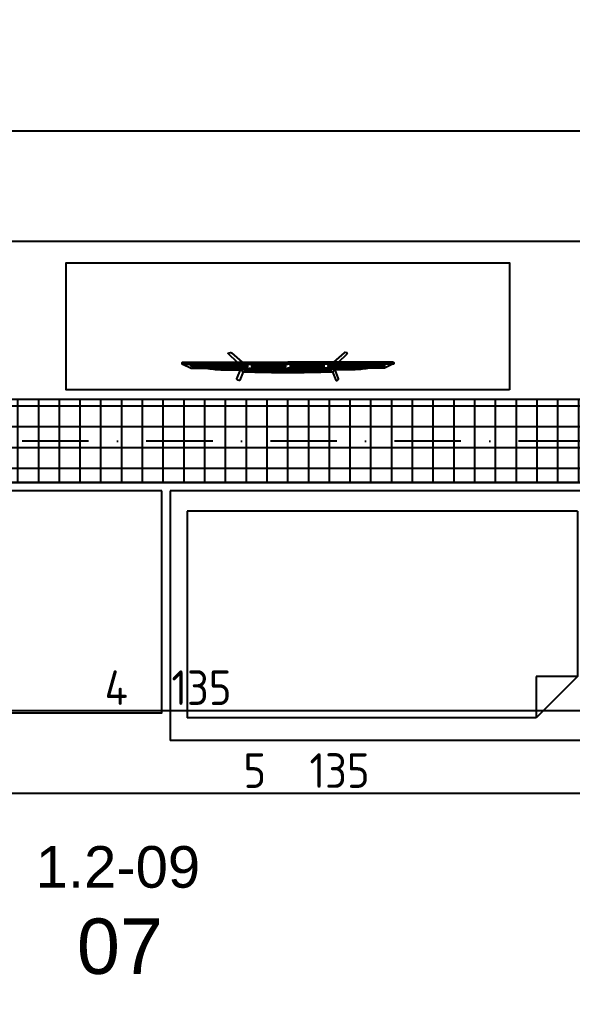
# Model space of a CAD drawing. Extents: x 4511820 to 5180432, y -1526536 to -944957.
# Drawn here: x 4982483 to 4984478, y -1320952 to -1317385 of the extents above; entities that cross this region are included whole.
import ezdxf

# ---------------------------------------------------------------- set-up
doc = ezdxf.new("R2010")
doc.units = 0
doc.header["$MEASUREMENT"] = 0
doc.linetypes.add('BODKOCIARKOVANA_3', pattern=[5.6, 3, -1.3, 0, -1.3])
doc.layers.get('0').update_dxf_attribs({"linetype": 'CONTINUOUS'})
doc.layers.get('Defpoints').update_dxf_attribs({"color": 61, "linetype": 'CONTINUOUS'})
for name, color, linetype in [('KÓTY', 4, 'CONTINUOUS'), ('MÚRY', 1, 'CONTINUOUS'), ('osi', 253, 'CONTINUOUS'), ('Plochy', 41, 'CONTINUOUS'), ('POPIS', 7, 'CONTINUOUS'), ('ZARIADENIE', 47, 'CONTINUOUS'), ('ŠRAFY', 82, 'CONTINUOUS')]:
    doc.layers.add(name, color=color, linetype=linetype)
doc.styles.add('ARIAL', font='arial.ttf')
doc.styles.add('STYLE1', font='isocp.shx')
doc.dimstyles.new('STANDARD-50', dxfattribs={"dimtxt": 125, "dimasz": 150, "dimexe": 10, "dimexo": 200, "dimgap": 20, "dimtad": 1, "dimdsep": 46, "dimlunit": 6, "dimtxsty": 'STYLE1', "dimblk1": 'OBLIQUE', "dimblk2": 'OBLIQUE', "dimsah": 1, "dimcen": 2.5, "dimse1": 1, "dimse2": 1, "dimadec": 0, "dimazin": 0, "dimtfac": 1, "dimtmove": 1, "dimatfit": 3, "dimldrblk": 'OBLIQUE', "dimfxl": 1, "dimtolj": 1, "dimtzin": 0, "dimarcsym": 0})

# ---------------------------------------------------------------- blocks, each defined once
blk = doc.blocks.new('JEDNOPOSTEL BEZ STOL')
at = {"layer": 'ZARIADENIE', "ltscale": 0.25}
for p, q in [((4459678.1, -1322230.2), (4457678.1, -1322230.2)), ((4457678.1, -1323130.2), (4457678.1, -1322230.2)), ((4459678.1, -1322230.2), (4459678.1, -1323130.2)), ((4459678.1, -1323130.2), (4457678.1, -1323130.2))]:
    blk.add_line(p, q, dxfattribs=at)
at = {"layer": 'ZARIADENIE', "color": 76, "ltscale": 0.25}
for p, q in [((4458999.7, -1322311.3), (4457739.6, -1322311.3)), ((4457739.6, -1323056.9), (4457739.6, -1322311.3)), ((4459149.7, -1322461.3), (4458999.7, -1322311.3)), ((4458999.7, -1322461.3), (4458999.7, -1322311.3)), ((4459601.7, -1322311.3), (4459232.3, -1322311.3)), ((4459232.3, -1323056.9), (4459232.3, -1322311.3)), ((4459601.7, -1323056.9), (4459601.7, -1322311.3)), ((4459149.7, -1322461.3), (4458999.7, -1322461.3)), ((4459149.7, -1323056.9), (4459149.7, -1322461.3)), ((4459149.7, -1323056.9), (4457739.6, -1323056.9)), ((4459601.7, -1323056.9), (4459232.3, -1323056.9))]:
    blk.add_line(p, q, dxfattribs=at)
blk = doc.blocks.new('Tv06_top_cad-block.com')
at = {"color": 0}
for points in [[(-161.1, -3.4), (-173.3, 26.2, 0.359324), (-175.3, 27.3, 0.097501), (-182.8, 24.2, 0.350578), (-183.5, 22.1), (-171.1, -10.4)], [(161.1, -3.4), (173.3, 26.2, -0.359324), (175.3, 27.3, -0.097501), (182.8, 24.2, -0.350578), (183.5, 22.1), (171.1, -10.4)], [(-381.9, -38.8, -0.13121), (-383.2, -32.7, -0.169032), (-383, -32.3), (-381.8, -31.1, -0.205713), (-381.3, -30.9), (-378.5, -30.9, 0.118206), (-376.2, -30.4), (-351.4, -18.4, -0.105648), (-345.8, -17), (0, -17)], [(-339.3, -21.2), (-339.3, -21.2, 0.099639), (-344.3, -22.2), (-349.2, -24.6, 0.215889), (-350.7, -26.3, 0.476075), (-349.4, -28, 0.244765)], [(-295.5, -17), (-282, -15, -0.02037), (-255.8, -12, -0.012056), (-227.2, -10.7), (-169.3, -10.7)], [(-181.8, -17), (-178.5, -14, -0.213415), (-177.3, -13.6), (0, -13.6)], [(-172.1, -13.6, -0.072098), (-159.2, -3, -0.121861), (-158.4, -2.8)], [(-170.1, -10.6, -0.053076), (-160.2, -2.9), (-158.4, -2.8)], [(-147.6, -13.6), (-147.6, -7.5, -0.414214), (-147.4, -7.3), (-146.5, -7.3, -0.414214), (-146.3, -7.5), (-146.3, -13.6)], [(-146.8, -28, 0.414214), (-145, -26.2), (-145, -23, 0.414214), (-146.8, -21.2)], [(-143.9, -13.6), (-143.9, -7.5, -0.414214), (-143.7, -7.3), (-142.7, -7.3, -0.414214), (-142.6, -7.5), (-142.6, -13.6)], [(-140.2, -13.6), (-140.2, -7.5, -0.414214), (-140, -7.3), (-139, -7.3, -0.414214), (-138.8, -7.5), (-138.8, -13.6)], [(-136.4, -13.6), (-136.4, -7.5, -0.414214), (-136.3, -7.3), (-135.3, -7.3, -0.414214), (-135.1, -7.5), (-135.1, -13.6)], [(-132.7, -13.6), (-132.7, -7.5, -0.414214), (-132.5, -7.3), (-131.6, -7.3, -0.414214), (-131.4, -7.5), (-131.4, -13.6)], [(-128.8, -28, -0.414214), (-130.6, -26.2), (-130.6, -23, -0.414214), (-128.8, -21.2)], [(-129, -13.6), (-129, -7.5, -0.414214), (-128.8, -7.3), (-127.9, -7.3, -0.414214), (-127.7, -7.5), (-127.7, -13.6)], [(-125.3, -13.6), (-125.3, -7.5, -0.414214), (-125.1, -7.3), (-124.1, -7.3, -0.414214), (-124, -7.5), (-124, -13.6)], [(-121.6, -13.6), (-121.6, -7.5, -0.414214), (-121.4, -7.3), (-120.4, -7.3, -0.414214), (-120.2, -7.5), (-120.2, -13.6)], [(-117.8, -13.6), (-117.8, -7.5, -0.414214), (-117.7, -7.3), (-116.7, -7.3, -0.414214), (-116.5, -7.5), (-116.5, -13.6)], [(-114.1, -13.6), (-114.1, -7.5, -0.414214), (-113.9, -7.3), (-113, -7.3, -0.414214), (-112.8, -7.5), (-112.8, -13.6)], [(-110.4, -13.6), (-110.4, -7.5, -0.414214), (-110.2, -7.3), (-109.3, -7.3, -0.414214), (-109.1, -7.5), (-109.1, -13.6)], [(-106.7, -13.6), (-106.7, -7.5, -0.414214), (-106.5, -7.3), (-105.5, -7.3, -0.414214), (-105.4, -7.5), (-105.4, -13.6)], [(-103, -13.6), (-103, -7.5, -0.414214), (-102.8, -7.3), (-101.8, -7.3, -0.414214), (-101.6, -7.5), (-101.6, -13.6)], [(-99.2, -13.6), (-99.2, -7.5, -0.414214), (-99.1, -7.3), (-98.1, -7.3, -0.414214), (-97.9, -7.5), (-97.9, -13.6)], [(-95.5, -13.6), (-95.5, -7.5, -0.414214), (-95.3, -7.3), (-94.4, -7.3, -0.414214), (-94.2, -7.5), (-94.2, -13.6)], [(-91.8, -13.6), (-91.8, -7.5, -0.414214), (-91.6, -7.3), (-90.7, -7.3, -0.414214), (-90.5, -7.5), (-90.5, -13.6)], [(-88.1, -13.6), (-88.1, -7.5, -0.414214), (-87.9, -7.3), (-86.9, -7.3, -0.414214), (-86.8, -7.5), (-86.8, -13.6)], [(-84.4, -13.6), (-84.4, -7.5, -0.414214), (-84.2, -7.3), (-83.2, -7.3, -0.414214), (-83, -7.5), (-83, -13.6)], [(-80.6, -13.6), (-80.6, -7.5, -0.414214), (-80.5, -7.3), (-79.5, -7.3, -0.414214), (-79.3, -7.5), (-79.3, -13.6)], [(-76.9, -13.6), (-76.9, -7.5, -0.414214), (-76.7, -7.3), (-75.8, -7.3, -0.414214), (-75.6, -7.5), (-75.6, -13.6)], [(-73.2, -13.6), (-73.2, -7.5, -0.414214), (-73, -7.3), (-72.1, -7.3, -0.414214), (-71.9, -7.5), (-71.9, -13.6)], [(-69.5, -13.6), (-69.5, -7.5, -0.414214), (-69.3, -7.3), (-68.3, -7.3, -0.414214), (-68.2, -7.5), (-68.2, -13.6)], [(-65.8, -13.6), (-65.8, -7.5, -0.414214), (-65.6, -7.3), (-64.6, -7.3, -0.414214), (-64.4, -7.5), (-64.4, -13.6)], [(-62, -13.6), (-62, -7.5, -0.414214), (-61.9, -7.3), (-60.9, -7.3, -0.414214), (-60.7, -7.5), (-60.7, -13.6)], [(-58.3, -13.6), (-58.3, -7.5, -0.414214), (-58.1, -7.3), (-57.2, -7.3, -0.414214), (-57, -7.5), (-57, -13.6)], [(-54.6, -13.6), (-54.6, -7.5, -0.414214), (-54.4, -7.3), (-53.5, -7.3, -0.414214), (-53.3, -7.5), (-53.3, -13.6)], [(-50.9, -13.6), (-50.9, -7.5, -0.414214), (-50.7, -7.3), (-49.7, -7.3, -0.414214), (-49.6, -7.5), (-49.6, -13.6)], [(-47.2, -13.6), (-47.2, -7.5, -0.414214), (-47, -7.3), (-46, -7.3, -0.414214), (-45.8, -7.5), (-45.8, -13.6)], [(-43.4, -13.6), (-43.4, -7.5, -0.414214), (-43.3, -7.3), (-42.3, -7.3, -0.414214), (-42.1, -7.5), (-42.1, -13.6)], [(-39.7, -13.6), (-39.7, -7.5, -0.414214), (-39.5, -7.3), (-38.6, -7.3, -0.414214), (-38.4, -7.5), (-38.4, -13.6)], [(-36, -13.6), (-36, -7.5, -0.414214), (-35.8, -7.3), (-34.9, -7.3, -0.414214), (-34.7, -7.5), (-34.7, -13.6)], [(-32.3, -13.6), (-32.3, -7.5, -0.414214), (-32.1, -7.3), (-31.1, -7.3, -0.414214), (-31, -7.5), (-31, -13.6)], [(-28.6, -13.6), (-28.6, -7.5, -0.414214), (-28.4, -7.3), (-27.4, -7.3, -0.414214), (-27.2, -7.5), (-27.2, -13.6)], [(-24.8, -13.6), (-24.8, -7.5, -0.414214), (-24.7, -7.3), (-23.7, -7.3, -0.414214), (-23.5, -7.5), (-23.5, -13.6)], [(-21.1, -13.6), (-21.1, -7.5, -0.414214), (-20.9, -7.3), (-20, -7.3, -0.414214), (-19.8, -7.5), (-19.8, -13.6)], [(-17.4, -13.6), (-17.4, -7.5, -0.414214), (-17.2, -7.3), (-16.3, -7.3, -0.414214), (-16.1, -7.5), (-16.1, -13.6)], [(-13.7, -13.6), (-13.7, -7.5, -0.414214), (-13.5, -7.3), (-12.5, -7.3, -0.414214), (-12.4, -7.5), (-12.4, -13.6)], [(-10, -13.6), (-10, -7.5, -0.414214), (-9.8, -7.3), (-8.8, -7.3, -0.414214), (-8.6, -7.5), (-8.6, -13.6)], [(-10, -28, 0.414214), (-8.2, -26.2), (-8.2, -23, 0.414214), (-10, -21.2)], [(-6.2, -13.6), (-6.2, -7.5, -0.414214), (-6.1, -7.3), (-5.1, -7.3, -0.414214), (-4.9, -7.5), (-4.9, -13.6)], [(-2.5, -13.6), (-2.5, -7.5, -0.414214), (-2.3, -7.3), (-1.4, -7.3, -0.414214), (-1.2, -7.5), (-1.2, -13.6)], [(181.8, -17), (178.5, -14, 0.213415), (177.3, -13.6), (0, -13.6)], [(381.9, -38.8, 0.13121), (383.2, -32.7, 0.169032), (383, -32.3), (381.8, -31.1, 0.205713), (381.3, -30.9), (378.5, -30.9, -0.118206), (376.2, -30.4), (351.4, -18.4, 0.105648), (345.8, -17), (0, -17)], [(2.5, -13.6), (2.5, -7.5, 0.414214), (2.3, -7.3), (1.4, -7.3, 0.414214), (1.2, -7.5), (1.2, -13.6)], [(6.2, -13.6), (6.2, -7.5, 0.414214), (6.1, -7.3), (5.1, -7.3, 0.414214), (4.9, -7.5), (4.9, -13.6)], [(10, -28, -0.414214), (8.2, -26.2), (8.2, -23, -0.414214), (10, -21.2)], [(10, -13.6), (10, -7.5, 0.414214), (9.8, -7.3), (8.8, -7.3, 0.414214), (8.6, -7.5), (8.6, -13.6)], [(13.7, -13.6), (13.7, -7.5, 0.414214), (13.5, -7.3), (12.5, -7.3, 0.414214), (12.4, -7.5), (12.4, -13.6)], [(17.4, -13.6), (17.4, -7.5, 0.414214), (17.2, -7.3), (16.3, -7.3, 0.414214), (16.1, -7.5), (16.1, -13.6)], [(21.1, -13.6), (21.1, -7.5, 0.414214), (20.9, -7.3), (20, -7.3, 0.414214), (19.8, -7.5), (19.8, -13.6)], [(24.8, -13.6), (24.8, -7.5, 0.414214), (24.7, -7.3), (23.7, -7.3, 0.414214), (23.5, -7.5), (23.5, -13.6)], [(28.6, -13.6), (28.6, -7.5, 0.414214), (28.4, -7.3), (27.4, -7.3, 0.414214), (27.2, -7.5), (27.2, -13.6)], [(32.3, -13.6), (32.3, -7.5, 0.414214), (32.1, -7.3), (31.1, -7.3, 0.414214), (31, -7.5), (31, -13.6)], [(36, -13.6), (36, -7.5, 0.414214), (35.8, -7.3), (34.9, -7.3, 0.414214), (34.7, -7.5), (34.7, -13.6)], [(39.7, -13.6), (39.7, -7.5, 0.414214), (39.5, -7.3), (38.6, -7.3, 0.414214), (38.4, -7.5), (38.4, -13.6)], [(43.4, -13.6), (43.4, -7.5, 0.414214), (43.3, -7.3), (42.3, -7.3, 0.414214), (42.1, -7.5), (42.1, -13.6)], [(47.2, -13.6), (47.2, -7.5, 0.414214), (47, -7.3), (46, -7.3, 0.414214), (45.8, -7.5), (45.8, -13.6)], [(50.9, -13.6), (50.9, -7.5, 0.414214), (50.7, -7.3), (49.7, -7.3, 0.414214), (49.6, -7.5), (49.6, -13.6)], [(54.6, -13.6), (54.6, -7.5, 0.414214), (54.4, -7.3), (53.5, -7.3, 0.414214), (53.3, -7.5), (53.3, -13.6)], [(58.3, -13.6), (58.3, -7.5, 0.414214), (58.1, -7.3), (57.2, -7.3, 0.414214), (57, -7.5), (57, -13.6)], [(62, -13.6), (62, -7.5, 0.414214), (61.9, -7.3), (60.9, -7.3, 0.414214), (60.7, -7.5), (60.7, -13.6)], [(65.8, -13.6), (65.8, -7.5, 0.414214), (65.6, -7.3), (64.6, -7.3, 0.414214), (64.4, -7.5), (64.4, -13.6)], [(69.5, -13.6), (69.5, -7.5, 0.414214), (69.3, -7.3), (68.3, -7.3, 0.414214), (68.2, -7.5), (68.2, -13.6)], [(73.2, -13.6), (73.2, -7.5, 0.414214), (73, -7.3), (72.1, -7.3, 0.414214), (71.9, -7.5), (71.9, -13.6)], [(76.9, -13.6), (76.9, -7.5, 0.414214), (76.7, -7.3), (75.8, -7.3, 0.414214), (75.6, -7.5), (75.6, -13.6)], [(80.6, -13.6), (80.6, -7.5, 0.414214), (80.5, -7.3), (79.5, -7.3, 0.414214), (79.3, -7.5), (79.3, -13.6)], [(84.4, -13.6), (84.4, -7.5, 0.414214), (84.2, -7.3), (83.2, -7.3, 0.414214), (83, -7.5), (83, -13.6)], [(88.1, -13.6), (88.1, -7.5, 0.414214), (87.9, -7.3), (86.9, -7.3, 0.414214), (86.8, -7.5), (86.8, -13.6)], [(91.8, -13.6), (91.8, -7.5, 0.414214), (91.6, -7.3), (90.7, -7.3, 0.414214), (90.5, -7.5), (90.5, -13.6)], [(95.5, -13.6), (95.5, -7.5, 0.414214), (95.3, -7.3), (94.4, -7.3, 0.414214), (94.2, -7.5), (94.2, -13.6)], [(99.2, -13.6), (99.2, -7.5, 0.414214), (99.1, -7.3), (98.1, -7.3, 0.414214), (97.9, -7.5), (97.9, -13.6)], [(103, -13.6), (103, -7.5, 0.414214), (102.8, -7.3), (101.8, -7.3, 0.414214), (101.6, -7.5), (101.6, -13.6)], [(106.7, -13.6), (106.7, -7.5, 0.414214), (106.5, -7.3), (105.5, -7.3, 0.414214), (105.4, -7.5), (105.4, -13.6)], [(110.4, -13.6), (110.4, -7.5, 0.414214), (110.2, -7.3), (109.3, -7.3, 0.414214), (109.1, -7.5), (109.1, -13.6)], [(114.1, -13.6), (114.1, -7.5, 0.414214), (113.9, -7.3), (113, -7.3, 0.414214), (112.8, -7.5), (112.8, -13.6)], [(117.8, -13.6), (117.8, -7.5, 0.414214), (117.7, -7.3), (116.7, -7.3, 0.414214), (116.5, -7.5), (116.5, -13.6)], [(121.6, -13.6), (121.6, -7.5, 0.414214), (121.4, -7.3), (120.4, -7.3, 0.414214), (120.2, -7.5), (120.2, -13.6)], [(125.3, -13.6), (125.3, -7.5, 0.414214), (125.1, -7.3), (124.1, -7.3, 0.414214), (124, -7.5), (124, -13.6)], [(129, -13.6), (129, -7.5, 0.414214), (128.8, -7.3), (127.9, -7.3, 0.414214), (127.7, -7.5), (127.7, -13.6)], [(128.8, -28, 0.414214), (130.6, -26.2), (130.6, -23, 0.414214), (128.8, -21.2)], [(132.7, -13.6), (132.7, -7.5, 0.414214), (132.5, -7.3), (131.6, -7.3, 0.414214), (131.4, -7.5), (131.4, -13.6)], [(136.4, -13.6), (136.4, -7.5, 0.414214), (136.3, -7.3), (135.3, -7.3, 0.414214), (135.1, -7.5), (135.1, -13.6)], [(140.2, -13.6), (140.2, -7.5, 0.414214), (140, -7.3), (139, -7.3, 0.414214), (138.8, -7.5), (138.8, -13.6)], [(143.9, -13.6), (143.9, -7.5, 0.414214), (143.7, -7.3), (142.7, -7.3, 0.414214), (142.6, -7.5), (142.6, -13.6)], [(146.8, -28, -0.414214), (145, -26.2), (145, -23, -0.414214), (146.8, -21.2)], [(147.6, -13.6), (147.6, -7.5, 0.414214), (147.4, -7.3), (146.5, -7.3, 0.414214), (146.3, -7.5), (146.3, -13.6)], [(172.1, -13.6, 0.072098), (159.2, -3, 0.121861), (158.4, -2.8)], [(170.1, -10.6, 0.053076), (160.2, -2.9), (158.4, -2.8)], [(295.5, -17), (282, -15, 0.02037), (255.8, -12, 0.012056), (227.2, -10.7), (169.3, -10.7)], [(339.3, -21.2), (339.3, -21.2, -0.099639), (344.3, -22.2), (349.2, -24.6, -0.215889), (350.7, -26.3, -0.476075), (349.4, -28, -0.244765)], [(-182.5, -38.8), (-214.4, -69.1, 0.250582), (-215, -71, 0.266718), (-214.3, -71.9, 0.084688)], [(-214.3, -71.9), (-207.3, -73.1, 0.211205), (-203.3, -72.1), (-165.2, -38.8)], [(214.3, -71.9), (207.3, -73.1, -0.211205), (203.3, -72.1), (165.2, -38.8)], [(182.5, -38.8), (214.4, -69.1, -0.250582), (215, -71, -0.266718), (214.3, -71.9, -0.084688)]]:
    blk.add_lwpolyline(points, format="xyb", dxfattribs=at)
for points in [[(-378.5, -30.9), (0, -30.9)], [(-349.4, -28), (-146.8, -28)], [(-339.3, -21.2), (-146.8, -21.2)], [(-158.6, -6.5), (0, -6.5)], [(-128.8, -21.2), (-10, -21.2)], [(-128.8, -28), (-10, -28)], [(158.6, -6.5), (0, -6.5)], [(378.5, -30.9), (0, -30.9)], [(128.8, -21.2), (10, -21.2)], [(128.8, -28), (10, -28)], [(339.3, -21.2), (146.8, -21.2)], [(349.4, -28), (146.8, -28)], [(-381.9, -38.8), (0, -38.8)], [(381.9, -38.8), (0, -38.8)]]:
    blk.add_lwpolyline(points, dxfattribs=at)
for centre, radius, start, end in [((0, -4564), 4564, 90, 91.9893), ((0, -4564), 4564, 88.0107, 90), ((-170.5, -10.1), 0.6, 200.9784, 314.0295), ((170.5, -10.1), 0.6, 225.9705, 339.0216)]:
    blk.add_arc(centre, radius, start, end, dxfattribs=at)
blk = doc.blocks.new('TV')
at = {"layer": 'ZARIADENIE', "color": 8}
blk.add_blockref('Tv06_top_cad-block.com', (4448198.7, -1316337.8), dxfattribs=at)
blk = doc.blocks.new('_OBLIQUE')
at = {"color": 0, "linetype": 'ByBlock'}
blk.add_line((-0.5, -0.5), (0.5, 0.5), dxfattribs=at)
blk = doc.blocks.new('*D22618')
at = {"layer": 'Defpoints', "color": 0}
for p in [(4988826, -1318183.5), (4980951, -1318755.2), (4988826, -1318755.2)]:
    blk.add_point(p, dxfattribs=at)
at = {"layer": 'KÓTY', "color": 0, "lineweight": -2}
blk.add_line((4980951, -1318183.5), (4988826, -1318183.5), dxfattribs=at)
at = {"layer": 'KÓTY', "color": 0, "linetype": 'ByBlock', "lineweight": -2, "xscale": 150, "yscale": 150, "zscale": 150, "rotation": 180}
blk.add_blockref('_OBLIQUE', (4980951, -1318183.5), dxfattribs=at)
at = {"layer": 'KÓTY', "color": 0, "linetype": 'ByBlock', "lineweight": -2, "xscale": 150, "yscale": 150, "zscale": 150}
blk.add_blockref('_OBLIQUE', (4988826, -1318183.5), dxfattribs=at)
at = {"layer": 'KÓTY', "color": 0, "insert": (4984888.5, -1318101), "char_height": 125, "attachment_point": 5, "style": 'STYLE1'}
blk.add_mtext('\\A1;7ﾠ875', dxfattribs=at)
blk = doc.blocks.new('*D22633')
at = {"layer": 'Defpoints', "color": 0}
for p in [(4980951, -1319570.2), (4986086, -1319570.2), (4980951, -1320176.5)]:
    blk.add_point(p, dxfattribs=at)
at = {"layer": 'KÓTY', "color": 0, "lineweight": -2}
blk.add_line((4986086, -1320176.5), (4980951, -1320176.5), dxfattribs=at)
at = {"layer": 'KÓTY', "color": 0, "linetype": 'ByBlock', "lineweight": -2, "xscale": 150, "yscale": 150, "zscale": 150, "rotation": 180}
blk.add_blockref('_OBLIQUE', (4980951, -1320176.5), dxfattribs=at)
at = {"layer": 'KÓTY', "color": 0, "linetype": 'ByBlock', "lineweight": -2, "xscale": 150, "yscale": 150, "zscale": 150}
blk.add_blockref('_OBLIQUE', (4986086, -1320176.5), dxfattribs=at)
at = {"layer": 'KÓTY', "color": 0, "insert": (4983518.5, -1320094), "char_height": 125, "attachment_point": 5, "style": 'STYLE1'}
blk.add_mtext('\\A1;5ﾠ135', dxfattribs=at)
blk = doc.blocks.new('*D22641')
at = {"layer": 'Defpoints', "color": 0}
for p in [(4985086, -1319312.7), (4980951, -1319585.2), (4985086, -1319877.5)]:
    blk.add_point(p, dxfattribs=at)
at = {"layer": 'KÓTY', "color": 0, "lineweight": -2}
blk.add_line((4980951, -1319877.5), (4985086, -1319877.5), dxfattribs=at)
at = {"layer": 'KÓTY', "color": 0, "linetype": 'ByBlock', "lineweight": -2, "xscale": 150, "yscale": 150, "zscale": 150, "rotation": 180}
blk.add_blockref('_OBLIQUE', (4980951, -1319877.5), dxfattribs=at)
at = {"layer": 'KÓTY', "color": 0, "linetype": 'ByBlock', "lineweight": -2, "xscale": 150, "yscale": 150, "zscale": 150}
blk.add_blockref('_OBLIQUE', (4985086, -1319877.5), dxfattribs=at)
at = {"layer": 'KÓTY', "color": 0, "insert": (4983018.5, -1319795), "char_height": 125, "attachment_point": 5, "style": 'STYLE1'}
blk.add_mtext('\\A1;4ﾠ135', dxfattribs=at)
blk = doc.blocks.new('*D22657')
at = {"layer": 'Defpoints', "color": 0}
for p in [(4980951, -1317787), (4980951, -1318755.2), (4989996, -1318755.2)]:
    blk.add_point(p, dxfattribs=at)
at = {"layer": 'KÓTY', "color": 0, "lineweight": -2}
blk.add_line((4989996, -1317787), (4980951, -1317787), dxfattribs=at)
at = {"layer": 'KÓTY', "color": 0, "linetype": 'ByBlock', "lineweight": -2, "xscale": 150, "yscale": 150, "zscale": 150, "rotation": 180}
blk.add_blockref('_OBLIQUE', (4980951, -1317787), dxfattribs=at)
at = {"layer": 'KÓTY', "color": 0, "linetype": 'ByBlock', "lineweight": -2, "xscale": 150, "yscale": 150, "zscale": 150}
blk.add_blockref('_OBLIQUE', (4989996, -1317787), dxfattribs=at)
at = {"layer": 'KÓTY', "color": 0, "insert": (4985473.5, -1317704.5), "char_height": 125, "attachment_point": 5, "style": 'STYLE1'}
blk.add_mtext('\\A1;9ﾠ045', dxfattribs=at)

msp = doc.modelspace()

# ---------------------------------------------------------------- hatches: boundary and pattern name
at = {"layer": 'ŠRAFY', "ltscale": 0.25}
h = msp.add_hatch(dxfattribs=at)
h.set_pattern_fill('ANSI37', color=256, scale=600, angle=45)
h.set_pattern_definition([(90, (-3307273.674, 493071.734), (-75, 1e-14), []), (180, (-3307273.674, 493071.734), (-1e-14, -75), [])])
h.paths.add_polyline_path([(4988826, -1318755.191), (4980951, -1318755.191), (4980951, -1319055.191), (4985086, -1319055.191), (4985201, -1319055.191), (4986086, -1319055.191), (4986201, -1319055.191), (4988711, -1319055.191), (4988826, -1319055.191)])

# ---------------------------------------------------------------- linework, layer by layer
at = {"layer": 'MÚRY'}
for p, q in [((4988876, -1318755.191), (4980951, -1318755.191)), ((4985086, -1319055.191), (4980951, -1319055.191))]:
    msp.add_line(p, q, dxfattribs=at)
at = {"layer": 'osi', "linetype": 'BODKOCIARKOVANA_3', "ltscale": 80}
msp.add_line((5041881, -1318905.191), (4978211, -1318905.191), dxfattribs=at)
at = {"layer": 'Plochy'}
for points in [[(4980951, -1318755.191), (4980951, -1312635.191), (4985096, -1312635.191), (4985096, -1313235.191), (4986186, -1313235.191), (4986186, -1316098.5), (4986186, -1316135.191), (4985511, -1316135.191), (4985511, -1316250.191), (4987011, -1316250.191), (4987011, -1318755.191)], [(4980951, -1319055.191), (4985086, -1319055.191), (4985086, -1319570.191), (4986086, -1319570.191), (4986086, -1322060.191), (4980951, -1322060.191)]]:
    msp.add_lwpolyline(points, close=True, dxfattribs=at)
at = {"layer": 'ZARIADENIE', "color": 45, "ltscale": 0.25}
msp.add_lwpolyline([(4984251, -1318720.191), (4982651, -1318720.191), (4982651, -1318262.424), (4984251, -1318262.424)], close=True, dxfattribs=at)
at = {"layer": 'ZARIADENIE'}
msp.add_lwpolyline([(4982996, -1319085.191), (4981396, -1319085.191), (4981396, -1319885.191), (4982996, -1319885.191)], close=True, dxfattribs=at)

# ---------------------------------------------------------------- block references
at = {"layer": 'Plochy', "color": 2, "xscale": -1, "rotation": 180}
for name, p in [('TV', (535252.282, -2634996.851)), ('JEDNOPOSTEL BEZ STOL', (525347.931, -2642215.383))]:
    msp.add_blockref(name, p, dxfattribs=at)

# ---------------------------------------------------------------- texts
at = {"layer": 'POPIS', "lineweight": 40, "ltscale": 0.25, "style": 'ARIAL'}
for s, height, p in [('1.2-09', 150, (4982540.411, -1320516.579)), ('07', 200, (4982689.311, -1320827.77))]:
    msp.add_text(s, height=height, dxfattribs=at).set_placement(p)

# ---------------------------------------------------------------- dimensions: what is measured, and where the dimension line sits
at = {"layer": 'KÓTY'}
for base, p1, p2, picture, middle in [((4980951, -1317787), (4989996, -1318755.191), (4980951, -1318755.191), '*D22657', (4985473.5, -1317704.457)), ((4988826, -1318183.5), (4980951, -1318755.191), (4988826, -1318755.191), '*D22618', (4984888.5, -1318100.957)), ((4985086, -1319877.5), (4980951, -1319585.191), (4985086, -1319312.691), '*D22641', (4983018.5, -1319794.957)), ((4980951, -1320176.5), (4986086, -1319570.191), (4980951, -1319570.191), '*D22633', (4983518.5, -1320093.957))]:
    dim = msp.add_linear_dim(base=base, p1=p1, p2=p2, dimstyle='STANDARD-50', dxfattribs=at)
    dim.commit()
    dim.dimension.update_dxf_attribs({"geometry": picture, "text_midpoint": middle})

doc.saveas('drawing.dxf')
